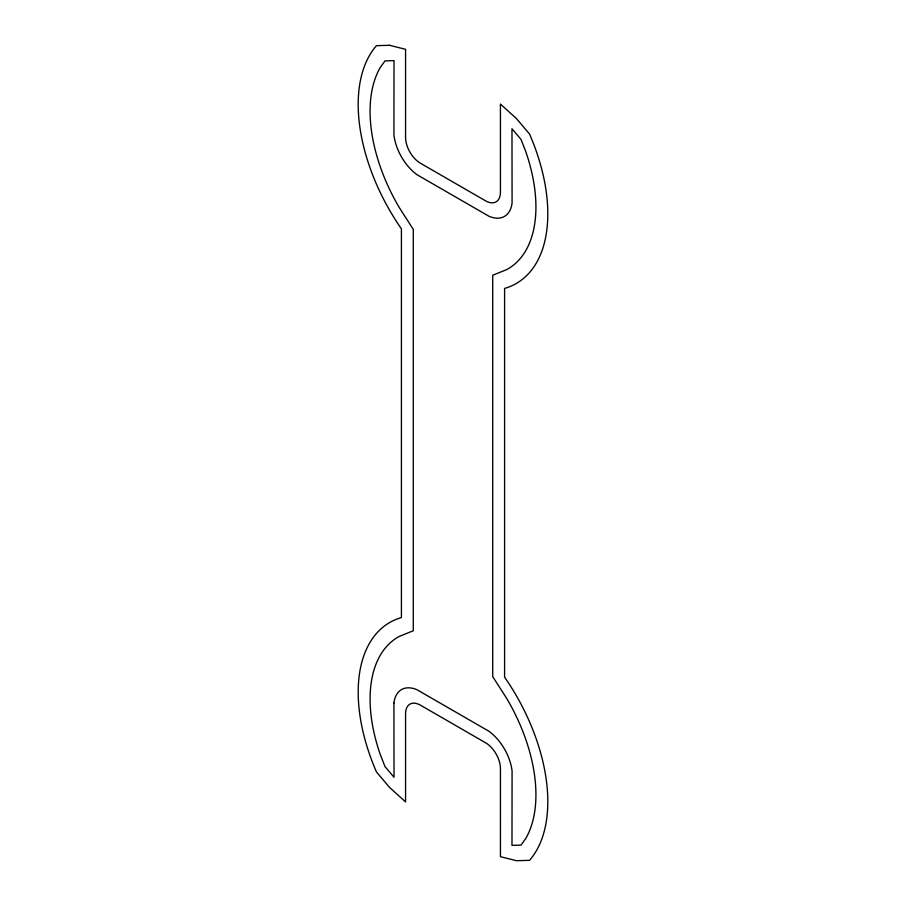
<?xml version="1.0" encoding="UTF-8"?>
<svg xmlns="http://www.w3.org/2000/svg" width="906" height="906" viewBox="0 0 906 906"><rect width="100%" height="100%" fill="white"/><g stroke="black" fill="none" stroke-linecap="round" stroke-linejoin="round"><path stroke-width="1.36" d="M393.917 703.011L394.019 777.257L385.005 766.601L380.237 754.415A135.311 78.12 60 0 1 399.286 636.42L413.272 630.757L413.272 229.365L399.286 207.565A135.311 78.12 60 0 1 380.237 67.554L385.005 60.872L394.019 60.634L393.917 134.768A37.859 21.857 60 0 0 416.964 174.688L489.036 216.296A37.859 21.857 60 0 0 512.083 202.989L511.981 128.743L520.995 139.399L525.763 151.585A135.311 78.12 60 0 1 506.714 269.58L492.728 275.243L492.728 676.635L506.714 698.435A135.311 78.12 60 0 1 525.763 838.446L520.995 845.128L511.981 845.366L512.083 771.233A37.859 21.857 60 0 0 489.036 731.312L416.964 689.704A37.859 21.857 60 0 0 393.917 703.011M389.614 45.3L376.477 45.651A152.117 87.825 60 0 0 401.415 228.856L401.415 617.586A152.117 87.825 60 0 0 376.477 771.991L389.614 787.507L405.571 801.923L405.571 713.769A21.053 12.152 60 0 1 420.452 705.174L485.548 742.761A21.053 12.152 60 0 1 500.429 768.537L500.429 856.691L516.386 860.7L529.523 860.349A152.117 87.825 60 0 0 504.585 677.144L504.585 288.414A152.117 87.825 60 0 0 529.523 134.009L516.386 118.493L500.429 104.077L500.429 192.231A21.053 12.152 60 0 1 485.548 200.826L420.452 163.239A21.053 12.152 60 0 1 405.571 137.463L405.571 49.309L389.614 45.3"/></g></svg>
